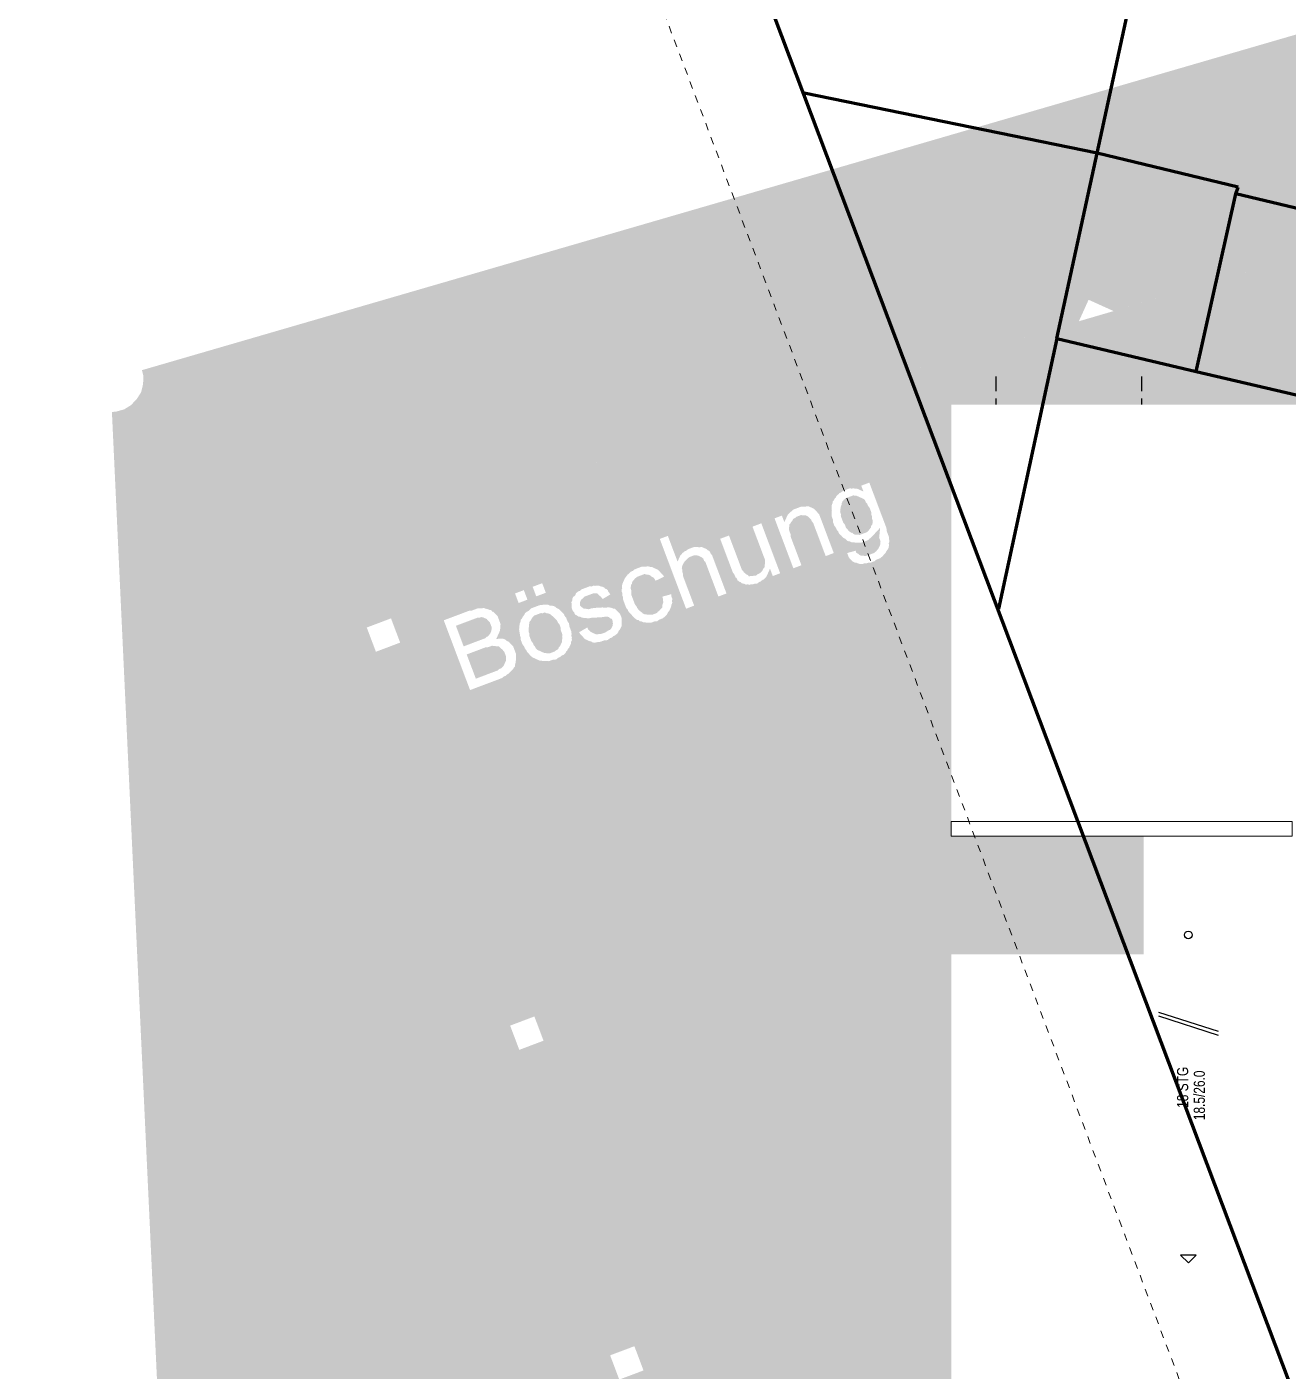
# Model space of a CAD drawing. Header units: metres. Extents: x -47 to 309, y -25 to 105.
# Drawn here: x 104.8 to 121.8, y 33.07 to 51.2 of the extents above; entities that cross this region are included whole.
import ezdxf

# ---------------------------------------------------------------- set-up
doc = ezdxf.new("R2010")
doc.units = ezdxf.units.M
doc.header["$XCLIPFRAME"] = 2
for name, pattern in [('AUSGEZOGEN', [0]), ('PUNKT2_S9', [0.001, 0, -0.001]), ('VERDECKT2_S2', [0.27, 0.2, -0.07])]:
    doc.linetypes.add(name, pattern=pattern)
for name, color, linetype, lineweight in [('XR$1$STANDARD_1', 7, 'AUSGEZOGEN', 25), ('XR$2$Allgemein01_1', 7, 'AUSGEZOGEN', 13), ('XR$2$Beschriften_1', 7, 'AUSGEZOGEN', 13), ('XR$2$STANDARD_1', 7, 'AUSGEZOGEN', 25), ('XR$2$Treppe', 7, 'AUSGEZOGEN', 13), ('XR$2$Wand Holz nicht tragend', 7, 'AUSGEZOGEN', 13), ('XR$2$Wand Holz tragend', 7, 'AUSGEZOGEN', 13)]:
    doc.layers.add(name, color=color, linetype=linetype, lineweight=lineweight)
doc.styles.add('Posterama Text Light', font='')
doc.styles.get('Posterama Text Light').set_extended_font_data('Posterama Text Light')
picture_1 = doc.add_image_def('image6.jpg', size_in_pixel=(256, 256))

msp = doc.modelspace()

# ---------------------------------------------------------------- hatches: boundary and pattern name
at = {"layer": 'XR$1$STANDARD_1', "linetype": 'AUSGEZOGEN', "lineweight": 140, "transparency": 33554687}
h = msp.add_hatch(color=7, dxfattribs=at)
h.set_gradient(color2=(0, 0, 0), one_color=1)
h.paths.add_polyline_path([(121.4829, 48.5391), (121.4557, 48.5514), (121.4222, 48.5501), (121.3987, 48.5526), (121.3615, 48.5612), (121.338, 48.5636), (121.3045, 48.5623), (121.2847, 48.5549), (121.2513, 48.5536), (121.1721, 48.5237), (121.156, 48.5063), (121.1263, 48.4951), (121.1201, 48.4815), (121.0941, 48.4604), (121.0818, 48.4331), (121.0657, 48.4158), (121.0534, 48.3885), (121.041, 48.3612), (121.0386, 48.3377), (121.0399, 48.3042), (121.0375, 48.2807), (121.0388, 48.2473), (121.0686, 48.168), (121.0897, 48.1421), (121.1071, 48.126), (121.1282, 48.1), (121.1319, 48.0901), (121.1455, 48.0839), (121.1629, 48.0679), (121.1902, 48.0555), (121.2175, 48.0432), (121.2386, 48.0172), (121.2795, 47.9987), (121.3067, 47.9864), (121.334, 47.974), (121.365, 47.9518), (121.396, 47.9295), (121.4233, 47.9172), (121.4406, 47.9011), (121.4642, 47.8987), (121.4717, 47.8789), (121.4989, 47.8665), (121.52, 47.8406), (121.5374, 47.8245), (121.5598, 47.7651), (121.5573, 47.7415), (121.5586, 47.7081), (121.5525, 47.6944), (121.5364, 47.6771), (121.5241, 47.6498), (121.4981, 47.6287), (121.482, 47.6113), (121.4325, 47.5927), (121.399, 47.5914), (121.3656, 47.5901), (121.3421, 47.5925), (121.3185, 47.595), (121.2851, 47.5937), (121.2578, 47.606), (120.9195, 47.6934), (120.927, 47.6736), (120.9481, 47.6476), (120.9655, 47.6315), (120.9866, 47.6056), (121.0039, 47.5895), (121.0176, 47.5833), (121.0349, 47.5672), (121.0622, 47.5549), (121.0796, 47.5388), (121.1068, 47.5265), (121.1341, 47.5141), (121.1614, 47.5018), (121.1986, 47.4932), (121.2258, 47.4809), (121.2357, 47.4846), (121.263, 47.4722), (121.2964, 47.4735), (121.3237, 47.4612), (121.3571, 47.4625), (121.3807, 47.4601), (121.4104, 47.4713), (121.4339, 47.4688), (121.4438, 47.4725), (121.4773, 47.4738), (121.5268, 47.4925), (121.5528, 47.5136), (121.5726, 47.5211), (121.5986, 47.5422), (121.6146, 47.5595), (121.6406, 47.5806), (121.6529, 47.6079), (121.6653, 47.6352), (121.6814, 47.6525), (121.6801, 47.686), (121.6862, 47.6996), (121.6986, 47.7269), (121.6973, 47.7603), (121.6997, 47.7839), (121.6587, 47.8928), (121.6413, 47.9089), (121.6301, 47.9386), (121.6028, 47.9509), (121.5817, 47.9769), (121.578, 47.9868), (121.5644, 47.993), (121.547, 48.0091), (121.5197, 48.0214), (121.5024, 48.0375), (121.4751, 48.0498), (121.4441, 48.072), (121.4069, 48.0807), (121.3759, 48.1029), (121.3486, 48.1152), (121.3176, 48.1375), (121.2767, 48.156), (121.2594, 48.1721), (121.2284, 48.1943), (121.2147, 48.2005), (121.1973, 48.2166), (121.175, 48.276), (121.1737, 48.3094), (121.1761, 48.333), (121.1823, 48.3466), (121.1946, 48.3739), (121.2107, 48.3912), (121.2367, 48.4123), (121.2961, 48.4347), (121.3295, 48.436), (121.3531, 48.4336), (121.3865, 48.4349), (121.4237, 48.4263), (121.4472, 48.4238), (121.762, 48.3389), (121.7409, 48.3649), (121.7334, 48.3847), (121.7123, 48.4106), (121.6949, 48.4267), (121.6639, 48.449), (121.6602, 48.4589), (121.6428, 48.4749), (121.6156, 48.4873), (121.5883, 48.4996), (121.561, 48.512), (121.5337, 48.5243), (121.5102, 48.5267)], flags=0)
h = msp.add_hatch(color=7, dxfattribs=at)
h.set_gradient(color2=(0, 0, 0), one_color=1)
h.paths.add_polyline_path([(121.762, 48.3389), (121.4472, 48.4238), (121.4745, 48.4115), (121.5117, 48.4029), (121.5389, 48.3905), (121.5563, 48.3745), (121.5836, 48.3621), (121.6009, 48.3461), (121.622, 48.3201), (121.6482, 48.2508), (121.6495, 48.2173), (121.647, 48.1938), (121.6483, 48.1603), (121.7735, 48.1283), (121.7796, 48.142), (121.7821, 48.1655), (121.7845, 48.189), (121.7832, 48.2225), (121.7819, 48.2559), (121.7745, 48.2757), (121.7732, 48.3092)], flags=0)
h = msp.add_hatch(color=7, dxfattribs=at)
h.set_gradient(color2=(0, 0, 0), one_color=1)
h.paths.add_polyline_path([(121.0145, 47.9215), (120.8931, 47.9436), (120.8808, 47.9163), (120.8821, 47.8828), (120.8796, 47.8593), (120.8809, 47.8259), (120.8785, 47.8023), (120.9195, 47.6934), (121.2578, 47.606), (121.2343, 47.6084), (121.207, 47.6208), (121.1797, 47.6331), (121.1525, 47.6455), (121.1351, 47.6615), (121.1078, 47.6739), (121.0905, 47.69), (121.0694, 47.7159), (121.052, 47.732), (121.0147, 47.831), (121.0171, 47.8546), (121.0158, 47.888)], flags=0)
at = {"layer": 'XR$2$STANDARD_1', "linetype": 'AUSGEZOGEN', "lineweight": 25, "transparency": 33554687}
h = msp.add_hatch(color=254, dxfattribs=at)
h.paths.add_polyline_path([(106.3655, 46.3853), (106.3397, 46.2738), (106.2829, 46.1845), (106.2025, 46.0977), (106.1109, 46.0405), (105.9983, 46.0094), (105.9449, 46.0057), (106.0639, 43.4485), (118.9775, 47.2285), (119.1086, 47.5182), (119.4458, 47.3656), (135.5306, 52.0739), (135.5328, 54.7689), (135.457, 54.8391), (135.4168, 54.8918), (135.395, 54.8836), (135.349, 55.0057), (106.3492, 46.5689), (106.3678, 46.4993)])
h.paths.add_polyline_path([(134.4254, 52.505), (134.25, 52.9705), (134.7154, 53.1459), (134.8908, 52.6805)], flags=16)
h.paths.add_polyline_path([(132.4183, 51.3188), (132.0915, 51.1956), (131.9683, 51.5224), (132.2951, 51.6456)], flags=16)
h = msp.add_hatch(color=254, dxfattribs=at)
h.paths.add_polyline_path([(110.7421, 40.8645), (111.1319, 41.0906), (111.5292, 41.2969), (111.9339, 41.4834), (112.3498, 41.6401), (112.777, 41.7672), (113.2115, 41.8744), (113.6536, 41.9619), (114.0969, 42.0159), (114.5416, 42.0364), (114.9899, 42.0471), (115.4433, 42.0144), (115.8807, 41.9643), (116.3255, 41.8945), (116.7616, 41.7874), (116.8778, 41.7506), (116.8778, 46.4848), (130.8778, 46.4848), (130.8778, 50.5997), (130.9363, 50.729), (106.0639, 43.4485), (106.4071, 36.0758), (106.7005, 36.3442), (107.0481, 36.6223), (107.423, 36.8879), (107.7117, 37.0644), (107.7199, 37.0903), (107.8914, 37.5056), (108.0803, 37.9047), (108.2927, 38.3014), (108.5224, 38.6821), (108.7794, 39.0504), (109.0675, 39.3965), (109.363, 39.7227), (109.682, 40.0465), (110.0258, 40.3345), (110.3734, 40.6125)])
h.paths.add_polyline_path([(109.3796, 43.0993), (109.7064, 43.2224), (109.8296, 42.8956), (109.5028, 42.7725)], flags=16)
h.paths.add_polyline_path([(114.0679, 42.3329), (113.5926, 42.1538), (113.4172, 42.6192), (113.8925, 42.7983)], flags=16)
h.paths.add_polyline_path([(110.9102, 43.3594), (110.9337, 43.357), (110.9535, 43.3645), (110.9808, 43.3521), (111.0043, 43.3497), (111.0316, 43.3374), (111.0551, 43.3349), (111.0762, 43.3089), (111.0861, 43.3127), (111.1072, 43.2867), (111.142, 43.2545), (111.183, 43.1456), (111.1806, 43.1221), (111.1819, 43.0886), (111.1757, 43.075), (111.1733, 43.0515), (111.1254, 42.9458), (111.2007, 42.9487), (111.2242, 42.9463), (111.2515, 42.9339), (111.2689, 42.9178), (111.2961, 42.9055), (111.3172, 42.8795), (111.352, 42.8474), (111.393, 42.7385), (111.3906, 42.7149), (111.3919, 42.6815), (111.387, 42.6344), (111.3784, 42.5972), (111.376, 42.5737), (111.3599, 42.5563), (111.3537, 42.5427), (111.3055, 42.4906), (111.2795, 42.4695), (111.2696, 42.4657), (111.2535, 42.4484), (111.2238, 42.4372), (111.2078, 42.4198), (110.772, 42.2556), (110.4175, 43.1964), (110.7641, 43.327), (110.7975, 43.3283), (110.8767, 43.3582)], flags=16)
h.paths.add_polyline_path([(111.4999, 43.2651), (111.5123, 43.2923), (111.5382, 43.3134), (111.558, 43.3209), (111.5741, 43.3383), (111.6001, 43.3594), (111.709, 43.4004), (111.7425, 43.4017), (111.7623, 43.4092), (111.7858, 43.4067), (111.8192, 43.408), (111.8465, 43.3957), (111.8936, 43.3908), (111.9209, 43.3785), (111.9382, 43.3624), (111.9655, 43.3501), (112.0176, 43.3018), (112.0387, 43.2759), (112.0462, 43.2561), (112.0673, 43.2301), (112.0859, 43.1806), (112.107, 43.1546), (112.1083, 43.1211), (112.1382, 43.0419), (112.1395, 43.0085), (112.137, 42.9849), (112.1445, 42.9651), (112.1421, 42.9416), (112.1458, 42.9317), (112.1335, 42.9044), (112.131, 42.8809), (112.1063, 42.8263), (112.0903, 42.809), (112.0779, 42.7817), (112.068, 42.778), (112.0557, 42.7507), (112.0297, 42.7296), (112.0099, 42.7221), (111.9839, 42.701), (111.9641, 42.6936), (111.9381, 42.6725), (111.9183, 42.665), (111.8948, 42.6674), (111.8354, 42.6451), (111.7883, 42.6499), (111.7549, 42.6486), (111.7078, 42.6535), (111.6123, 42.6967), (111.5776, 42.7289), (111.5565, 42.7548), (111.5391, 42.7709), (111.5317, 42.7907), (111.5106, 42.8167), (111.4994, 42.8464), (111.4783, 42.8724), (111.4559, 42.9318), (111.4546, 42.9652), (111.4434, 42.9949), (111.4421, 43.0284), (111.4346, 43.0482), (111.4333, 43.0816), (111.4406, 43.1522), (111.453, 43.1795), (111.4554, 43.203), (111.4715, 43.2204), (111.4838, 43.2477)], flags=16)
h.paths.add_polyline_path([(111.6157, 43.648), (111.7444, 43.6965), (111.793, 43.5678), (111.6642, 43.5192)], flags=16)
h.paths.add_polyline_path([(111.378, 43.5584), (111.4969, 43.6032), (111.5454, 43.4745), (111.4266, 43.4297)], flags=16)
h.paths.add_polyline_path([(112.3995, 43.0386), (112.4677, 43.0078), (112.4913, 43.0053), (112.5111, 43.0128), (112.5445, 43.0141), (112.6039, 43.0365), (112.6299, 43.0576), (112.6596, 43.0688), (112.6757, 43.0862), (112.6942, 43.1271), (112.6966, 43.1506), (112.6953, 43.1841), (112.6841, 43.2138), (112.6569, 43.2261), (112.6395, 43.2422), (112.5924, 43.2471), (112.5726, 43.2396), (112.5057, 43.237), (112.4624, 43.232), (112.3955, 43.2294), (112.3757, 43.2219), (112.2815, 43.2317), (112.2543, 43.244), (112.2307, 43.2464), (112.2134, 43.2625), (112.1861, 43.2749), (112.1749, 43.3046), (112.1575, 43.3206), (112.1389, 43.3702), (112.1413, 43.3937), (112.14, 43.4271), (112.1363, 43.437), (112.1486, 43.4643), (112.1511, 43.4879), (112.1634, 43.5151), (112.1733, 43.5189), (112.1894, 43.5362), (112.2017, 43.5635), (112.2277, 43.5846), (112.2574, 43.5958), (112.2735, 43.6132), (112.3824, 43.6542), (112.406, 43.6518), (112.4357, 43.663), (112.4592, 43.6605), (112.4691, 43.6643), (112.5025, 43.6656), (112.5298, 43.6532), (112.5533, 43.6508), (112.5806, 43.6384), (112.5844, 43.6285), (112.6116, 43.6162), (112.629, 43.6001), (112.6365, 43.5803), (112.6576, 43.5543), (112.6613, 43.5444), (112.5598, 43.4836), (112.5387, 43.5096), (112.4866, 43.5578), (112.4631, 43.5602), (112.4296, 43.5589), (112.3108, 43.5141), (112.2787, 43.4794), (112.2688, 43.4757), (112.2564, 43.4484), (112.2515, 43.4013), (112.2726, 43.3753), (112.2863, 43.3692), (112.3036, 43.3531), (112.3371, 43.3544), (112.3389, 43.3494), (112.3743, 43.3458), (112.404, 43.357), (112.4907, 43.367), (112.5575, 43.3696), (112.6046, 43.3647), (112.6244, 43.3722), (112.6715, 43.3673), (112.6988, 43.355), (112.7223, 43.3526), (112.7744, 43.3043), (112.7955, 43.2784), (112.8142, 43.2288), (112.8155, 43.1954), (112.813, 43.1719), (112.8143, 43.1384), (112.818, 43.1285), (112.7934, 43.074), (112.7773, 43.0566), (112.765, 43.0293), (112.7489, 43.012), (112.7229, 42.9909), (112.7031, 42.9834), (112.687, 42.966), (112.6573, 42.9548), (112.6313, 42.9337), (112.6115, 42.9263), (112.5781, 42.925), (112.5286, 42.9063), (112.4951, 42.905), (112.4753, 42.8976), (112.4419, 42.8963), (112.4184, 42.8987), (112.401, 42.9148), (112.3911, 42.911), (112.3229, 42.9419), (112.3055, 42.958), (112.2844, 42.9839), (112.2671, 43), (112.246, 43.026), (112.2422, 43.0359), (112.3536, 43.1005), (112.3648, 43.0708)], flags=16)
h.paths.add_polyline_path([(112.964, 43.2514), (112.9429, 43.2774), (112.9255, 43.2934), (112.9044, 43.3194), (112.897, 43.3392), (112.8759, 43.3652), (112.8311, 43.484), (112.8335, 43.5076), (112.8223, 43.5373), (112.8248, 43.5608), (112.8136, 43.5905), (112.816, 43.6141), (112.8222, 43.6277), (112.8209, 43.6611), (112.8233, 43.6847), (112.8603, 43.7665), (112.8764, 43.7839), (112.8826, 43.7975), (112.8987, 43.8149), (112.9246, 43.836), (112.9407, 43.8533), (112.9704, 43.8645), (112.9865, 43.8819), (113.0855, 43.9192), (113.119, 43.9205), (113.1425, 43.9181), (113.1623, 43.9255), (113.1995, 43.9169), (113.223, 43.9145), (113.3048, 43.8775), (113.3222, 43.8614), (113.3433, 43.8354), (113.3607, 43.8193), (113.3818, 43.7934), (113.3855, 43.7835), (113.2704, 43.7288), (113.2629, 43.7486), (113.2418, 43.7746), (113.2146, 43.7869), (113.1972, 43.803), (113.1836, 43.8091), (113.16, 43.8116), (113.1228, 43.8202), (113.0238, 43.7829), (112.9978, 43.7618), (112.9657, 43.727), (112.9533, 43.6998), (112.9571, 43.6899), (112.941, 43.6725), (112.9361, 43.6254), (112.9473, 43.5957), (112.9449, 43.5722), (112.9462, 43.5387), (112.9947, 43.41), (113.0158, 43.384), (113.0233, 43.3642), (113.0444, 43.3382), (113.0791, 43.3061), (113.0927, 43.2999), (113.0965, 43.29), (113.1237, 43.2777), (113.1708, 43.2728), (113.2043, 43.2741), (113.2278, 43.2716), (113.2872, 43.294), (113.3033, 43.3114), (113.3293, 43.3325), (113.3614, 43.3672), (113.3663, 43.4143), (113.3786, 43.4416), (113.3712, 43.4614), (113.3699, 43.4948), (113.3624, 43.5146), (113.485, 43.5495), (113.4863, 43.5161), (113.4975, 43.4864), (113.495, 43.4628), (113.4963, 43.4294), (113.484, 43.4021), (113.4815, 43.3786), (113.4569, 43.324), (113.4408, 43.3067), (113.4284, 43.2794), (113.3963, 43.2447), (113.3703, 43.2236), (113.3208, 43.2049), (113.2948, 43.1838), (113.2614, 43.1825), (113.2119, 43.1639), (113.1883, 43.1663), (113.1549, 43.165), (113.1078, 43.1699), (113.0806, 43.1822), (113.057, 43.1847), (113.0396, 43.2007), (113.0161, 43.2032)], flags=16)
h.paths.add_polyline_path([(113.6376, 44.1047), (113.6636, 44.1258), (113.6834, 44.1333), (113.7094, 44.1544), (113.7886, 44.1842), (113.8221, 44.1855), (113.8691, 44.1806), (113.879, 44.1844), (113.9026, 44.1819), (113.9571, 44.1572), (113.9745, 44.1412), (113.9881, 44.135), (114.0055, 44.1189), (114.013, 44.0991), (114.0341, 44.0731), (114.2281, 43.5582), (114.1192, 43.5171), (113.9438, 43.9826), (113.9264, 43.9986), (113.9152, 44.0284), (113.8979, 44.0444), (113.8433, 44.0691), (113.7962, 44.074), (113.7269, 44.0479), (113.7009, 44.0268), (113.6527, 43.9747), (113.628, 43.9201), (113.6256, 43.8966), (113.6331, 43.8768), (113.6306, 43.8532), (113.6418, 43.8235), (113.6431, 43.7901), (113.7924, 43.394), (113.6835, 43.3529), (113.3289, 44.2937), (113.4378, 44.3347), (113.5685, 43.9881), (113.6055, 44.07)], flags=16)
h.paths.add_polyline_path([(114.4543, 43.8583), (114.458, 43.8484), (114.4928, 43.8163), (114.5201, 43.8039), (114.525, 43.7907), (114.5808, 43.7929), (114.6006, 43.8003), (114.6241, 43.7979), (114.6501, 43.819), (114.6699, 43.8265), (114.6959, 43.8476), (114.7119, 43.8649), (114.7243, 43.8922), (114.7404, 43.9096), (114.7477, 43.9802), (114.7464, 44.0136), (114.5784, 44.4593), (114.6973, 44.5041), (114.9511, 43.8307), (114.852, 43.7933), (114.8147, 43.8924), (114.7674, 43.7879), (114.7493, 43.7659), (114.7332, 43.7485), (114.7134, 43.7411), (114.6874, 43.72), (114.6676, 43.7125), (114.6416, 43.6914), (114.6082, 43.6901), (114.5884, 43.6827), (114.5549, 43.6814), (114.5351, 43.6739), (114.5215, 43.6801), (114.4881, 43.6788), (114.4608, 43.6911), (114.4372, 43.6936), (114.4199, 43.7096), (114.3926, 43.722), (114.3752, 43.738), (114.364, 43.7677), (114.3504, 43.7739), (114.3355, 43.8135), (114.3144, 43.8395), (114.1427, 44.295), (114.2615, 44.3398), (114.4369, 43.8744)], flags=16)
h.paths.add_polyline_path([(115.0513, 44.6149), (115.0835, 44.6496), (115.1094, 44.6707), (115.1255, 44.6881), (115.2344, 44.7291), (115.2679, 44.7304), (115.2914, 44.728), (115.3013, 44.7317), (115.3348, 44.733), (115.4029, 44.7022), (115.4377, 44.67), (115.4588, 44.644), (115.4762, 44.628), (115.674, 44.1031), (115.565, 44.0621), (115.3971, 44.5077), (115.376, 44.5337), (115.3685, 44.5535), (115.3511, 44.5696), (115.33, 44.5955), (115.2891, 44.614), (115.2557, 44.6127), (115.2322, 44.6152), (115.1727, 44.5928), (115.1468, 44.5717), (115.127, 44.5642), (115.1146, 44.537), (115.0985, 44.5196), (115.0924, 44.506), (115.0763, 44.4886), (115.069, 44.418), (115.0914, 44.3586), (115.0927, 44.3251), (115.2382, 43.9389), (115.1293, 43.8978), (114.8755, 44.5712), (114.9745, 44.6086), (115.0081, 44.5194)], flags=16)
h.paths.add_polyline_path([(116.0059, 44.0925), (116.0233, 44.0765), (116.0369, 44.0703), (116.1076, 44.063), (116.2165, 44.104), (116.2425, 44.1251), (116.2746, 44.1599), (116.2993, 44.2144), (116.3042, 44.2615), (116.2855, 44.311), (116.2993, 44.4444), (116.1815, 44.317), (116.1555, 44.2959), (116.1394, 44.2785), (116.0404, 44.2412), (116.0168, 44.2437), (115.9834, 44.2424), (115.9128, 44.2497), (115.8855, 44.262), (115.862, 44.2645), (115.8272, 44.2966), (115.8, 44.3089), (115.7789, 44.3349), (115.7441, 44.3671), (115.7329, 44.3968), (115.7156, 44.4129), (115.7044, 44.4426), (115.6833, 44.4685), (115.6646, 44.5181), (115.6633, 44.5515), (115.6447, 44.601), (115.6434, 44.6344), (115.6482, 44.6815), (115.6445, 44.6914), (115.6469, 44.715), (115.6456, 44.7484), (115.658, 44.7757), (115.6604, 44.7992), (115.6765, 44.8166), (115.6888, 44.8439), (115.6987, 44.8476), (115.7111, 44.8749), (115.7371, 44.896), (115.7531, 44.9133), (115.7729, 44.9208), (115.7989, 44.9419), (115.888, 44.9755), (115.9116, 44.973), (115.945, 44.9743), (115.9921, 44.9695), (116.0739, 44.9324), (116.044, 45.0117), (116.153, 45.0527), (116.3844, 44.4387), (116.3857, 44.4053), (116.4193, 44.3162), (116.4168, 44.2926), (116.4243, 44.2728), (116.4219, 44.2493), (116.4157, 44.2357), (116.417, 44.2022), (116.4145, 44.1787), (116.4022, 44.1514), (116.3861, 44.134), (116.3738, 44.1068), (116.3256, 44.0547), (116.2996, 44.0336), (116.2501, 44.0149), (116.2241, 43.9938), (116.1746, 43.9751), (116.1412, 43.9738), (116.1114, 43.9626), (116.0879, 43.9651), (116.0582, 43.9539), (116.0111, 43.9588), (115.9838, 43.9711), (115.9603, 43.9735), (115.933, 43.9859), (115.8983, 44.018), (115.8772, 44.044), (115.8548, 44.1034), (115.9675, 44.1346), (115.9787, 44.1049)], flags=16)
for points in [[(116.1784, 44.6552), (116.156, 44.7146), (116.1349, 44.7405), (116.1237, 44.7703), (116.1064, 44.7863), (116.0952, 44.816), (116.0778, 44.8321), (115.9823, 44.8753), (115.9353, 44.8802), (115.8362, 44.8429), (115.8103, 44.8218), (115.7942, 44.8044), (115.7818, 44.7771), (115.7794, 44.7536), (115.7671, 44.7263), (115.7598, 44.6557), (115.771, 44.626), (115.7685, 44.6025), (115.8021, 44.5133), (115.8232, 44.4873), (115.8419, 44.4378), (115.8592, 44.4218), (115.8803, 44.3958), (115.894, 44.3896), (115.9113, 44.3735), (115.9212, 44.3773), (115.9386, 44.3612), (115.9659, 44.3489), (115.9993, 44.3502), (116.0229, 44.3477), (116.1219, 44.385), (116.154, 44.4198), (116.1763, 44.4508), (116.1787, 44.4743), (116.1948, 44.4917), (116.1997, 44.5388), (116.1885, 44.5685), (116.1909, 44.592), (116.1797, 44.6217)], [(111.0033, 43.2023), (110.9996, 43.2122), (110.945, 43.2369), (110.9215, 43.2393), (110.9017, 43.2319), (110.8782, 43.2343), (110.5811, 43.1223), (110.6856, 42.845), (110.9728, 42.9533), (110.9987, 42.9744), (111.0086, 42.9781), (111.0408, 43.0128), (111.0593, 43.0538), (111.0642, 43.1008), (111.0381, 43.1701)], [(111.9484, 43.1853), (111.9273, 43.2113), (111.8579, 43.2756), (111.8306, 43.2879), (111.807, 43.2903), (111.7798, 43.3027), (111.7501, 43.2915), (111.7265, 43.2939), (111.6374, 43.2603), (111.6053, 43.2256), (111.5929, 43.1983), (111.5768, 43.181), (111.5707, 43.1673), (111.5609, 43.0732), (111.5622, 43.0397), (111.5697, 43.0199), (111.571, 42.9865), (111.5971, 42.9172), (111.6182, 42.8912), (111.6294, 42.8615), (111.6468, 42.8454), (111.6542, 42.8256), (111.6753, 42.7996), (111.7708, 42.7564), (111.8179, 42.7515), (111.8513, 42.7528), (111.9107, 42.7752), (111.9367, 42.7963), (111.9565, 42.8038), (111.9688, 42.8311), (111.9849, 42.8484), (112.0096, 42.903), (112.0145, 42.9501), (112.0132, 42.9835), (112.0156, 43.007), (111.9932, 43.0665), (111.9919, 43.0999), (111.977, 43.1395), (111.9559, 43.1655)], [(111.2133, 42.7951), (111.1612, 42.8434), (111.0671, 42.8531), (111.0176, 42.8344), (110.9841, 42.8331), (110.7266, 42.7361), (110.8498, 42.4093), (111.1469, 42.5213), (111.163, 42.5386), (111.1927, 42.5498), (111.2248, 42.5846), (111.2557, 42.6528), (111.2544, 42.6862), (111.2568, 42.7097), (111.2344, 42.7692)], [(113.5926, 42.1538), (114.0679, 42.3329), (113.8925, 42.7983), (113.4172, 42.6192)], [(113.2115, 41.8744), (112.777, 41.7672), (112.3498, 41.6401), (111.9339, 41.4834), (111.5292, 41.2969), (111.1319, 41.0906), (110.7421, 40.8645), (110.4501, 40.6649), (111.2375, 38.4781), (111.3059, 38.4984), (111.7405, 38.6057), (112.1826, 38.6931), (112.6259, 38.7471), (113.0706, 38.7677), (113.5189, 38.7783), (113.9723, 38.7457), (114.4096, 38.6956), (114.8544, 38.6257), (115.1639, 38.5498), (113.9171, 41.994), (113.6536, 41.9619)], [(114.9899, 42.0471), (114.5416, 42.0364), (114.0969, 42.0159), (113.9171, 41.994), (115.1639, 38.5498), (115.2906, 38.5187), (115.7144, 38.3844), (116.1358, 38.2265), (116.5412, 38.0513), (116.8778, 37.8853), (116.8778, 41.7506), (116.7616, 41.7874), (116.3255, 41.8945), (115.8807, 41.9643), (115.4433, 42.0144)], [(110.0258, 40.3345), (109.682, 40.0465), (109.363, 39.7227), (109.0675, 39.3965), (108.7794, 39.0504), (108.5224, 38.6821), (108.2927, 38.3014), (108.0803, 37.9047), (107.8914, 37.5056), (107.7084, 37.0624), (107.7117, 37.0644), (107.5856, 36.6665), (107.4687, 36.2266), (107.4064, 35.8994), (107.5964, 36.1277), (107.8919, 36.454), (108.211, 36.7778), (108.5548, 37.0657), (108.9024, 37.3438), (109.2711, 37.5958), (109.6609, 37.8219), (110.0582, 38.0282), (110.4629, 38.2146), (110.8788, 38.3714), (111.2375, 38.4781), (110.4501, 40.6649), (110.3734, 40.6125)], [(115.2906, 38.5187), (115.1639, 38.5498), (115.5612, 37.4522), (115.6255, 37.48), (116.0551, 37.6306), (116.4859, 37.7478), (116.8778, 37.8348), (116.8778, 37.8853), (116.5412, 38.0513), (116.1358, 38.2265), (115.7144, 38.3844)], [(116.0551, 37.6306), (115.6255, 37.48), (115.5612, 37.4522), (115.5817, 37.3957), (115.8163, 37.4841), (115.9917, 37.0186), (115.7431, 36.9249), (116.8778, 33.4122), (116.8778, 37.8348), (116.4859, 37.7478)], [(115.3508, 37.3086), (115.5263, 36.8432), (115.7431, 36.9249), (115.6682, 37.1568), (115.5817, 37.3957)], [(115.6682, 37.1568), (115.7431, 36.9249), (115.9917, 37.0186), (115.8163, 37.4841), (115.5817, 37.3957)], [(107.7117, 37.0644), (107.423, 36.8879), (107.0481, 36.6223), (106.7005, 36.3442), (106.4071, 36.0758), (106.4862, 34.376), (106.6093, 34.636), (106.8216, 35.0327), (107.0514, 35.4134), (107.3084, 35.7817), (107.4064, 35.8994), (107.4687, 36.2266), (107.5856, 36.6665)]]:
    msp.add_hatch(color=254, dxfattribs=at).paths.add_polyline_path(points)
h = msp.add_hatch(color=254, dxfattribs=at)
h.paths.add_polyline_path([(109.6609, 37.8219), (109.2711, 37.5958), (108.9024, 37.3438), (108.5548, 37.0657), (108.211, 36.7778), (107.8919, 36.454), (107.5964, 36.1277), (107.3084, 35.7817), (107.0514, 35.4134), (106.8216, 35.0327), (106.6093, 34.636), (106.4862, 34.376), (106.6591, 30.6625), (106.7769, 30.6503), (106.8785, 30.6208), (106.9715, 30.554), (107.0485, 30.4699), (107.0957, 30.3746), (107.1231, 30.2719), (107.1208, 30.1579), (107.095, 30.0464), (107.0382, 29.9571), (106.9578, 29.8703), (106.8662, 29.8132), (106.7536, 29.782), (106.7005, 29.7783), (106.804, 27.5873), (106.8613, 27.5607), (106.8107, 27.4456), (107.0794, 21.7564), (107.1983, 21.5805), (107.4701, 21.2192), (107.7581, 20.8754), (108.072, 20.5526), (108.402, 20.2472), (108.7579, 19.9629), (109.1201, 19.6923), (109.5044, 19.4526), (109.895, 19.2266), (110.304, 19.0415), (110.7193, 18.87), (111.1468, 18.7258), (111.5868, 18.6088), (112.0291, 18.5154), (112.4739, 18.4456), (112.9273, 18.4129), (113.3769, 18.3901), (113.8315, 18.4144), (114.2786, 18.4585), (114.6188, 18.5097), (113.1214, 22.6611), (112.5263, 22.6611), (112.5263, 22.7345), (112.3778, 22.7345), (112.3778, 24.7228), (111.3839, 27.4783), (111.2191, 27.4162), (111.0437, 27.8816), (111.5091, 28.0571), (111.6845, 27.5916), (111.4439, 27.5009), (111.5798, 27.1261), (111.611, 27.1115), (111.5968, 27.0792), (112.3778, 24.925), (112.3778, 32.7345), (116.8778, 32.7345), (116.8778, 33.4122), (115.7431, 36.9249), (115.5263, 36.8432), (115.3508, 37.3086), (115.5817, 37.3957), (115.1639, 38.5498), (114.8544, 38.6257), (114.4096, 38.6956), (113.9723, 38.7457), (113.5189, 38.7783), (113.0706, 38.7677), (112.6259, 38.7471), (112.1826, 38.6931), (111.7405, 38.6057), (111.3059, 38.4984), (110.8788, 38.3714), (110.4629, 38.2146), (110.0582, 38.0282)])
h.paths.add_polyline_path([(111.3122, 37.7317), (111.639, 37.8549), (111.7621, 37.5281), (111.4353, 37.4049)], flags=16)
h.paths.add_polyline_path([(112.9866, 33.4092), (113.1097, 33.0824), (112.7829, 32.9592), (112.6598, 33.286)], flags=16)
at = {"layer": 'XR$2$Wand Holz tragend', "lineweight": 18, "transparency": 33554687}
for color, points in [(21, [(130.4978, 46.4848), (116.8778, 46.4848), (116.8778, 46.1048), (130.4978, 46.1048)]), (21, [(116.8778, 46.1048), (116.8778, 38.4848), (117.2578, 38.4848), (117.2578, 46.1048)]), (255, [(116.8778, 38.4848), (116.8778, 28.4819), (117.2578, 28.4819), (117.2578, 38.4848)])]:
    msp.add_hatch(color=color, dxfattribs=at).paths.add_polyline_path(points)
at = {"layer": 'XR$2$Wand Holz tragend', "linetype": 'AUSGEZOGEN', "lineweight": 25, "transparency": 33554687}
msp.add_hatch(color=4, dxfattribs=at).paths.add_polyline_path([(117.2578, 40.2848), (117.2578, 38.6929), (119.8528, 38.6929), (119.8528, 40.2848)])

# ---------------------------------------------------------------- linework, layer by layer
at = {"layer": 'XR$1$STANDARD_1', "color": 7, "linetype": 'AUSGEZOGEN', "lineweight": 140, "transparency": 33554687}
for p, q in [((119.2221, 49.4965), (121.4753, 59.8119)), ((119.2221, 49.4965), (115.2757, 50.305)), ((118.6825, 46.9973), (119.2221, 49.4965)), ((121.1254, 49.0377), (119.2221, 49.4965)), ((120.5585, 46.5508), (121.0921, 48.9459)), ((121.0921, 48.9459), (121.1254, 49.0377)), ((118.6825, 46.9973), (117.8958, 43.3531)), ((118.6825, 46.9973), (120.5585, 46.5508))]:
    msp.add_line(p, q, dxfattribs=at)
at = {"layer": 'XR$1$STANDARD_1', "color": 7, "linetype": 'PUNKT2_S9', "lineweight": 13, "transparency": 33554687}
msp.add_lwpolyline([(104.7989, 74.1714), (174.2871, 100.3614), (211.3326, 2.071), (141.8444, -24.119), (104.7989, 74.1714)], close=True, dxfattribs=at)
at = {"layer": 'XR$1$STANDARD_1', "color": 7, "linetype": 'AUSGEZOGEN', "lineweight": 200, "transparency": 33554687}
msp.add_lwpolyline([(109.9508, 64.403), (155.5735, 81.5981), (152.4868, 89.7878), (172.7284, 97.4168), (208.4809, 2.5569), (142.6167, -22.2672), (109.9508, 64.403)], close=True, dxfattribs=at)
at = {"layer": 'XR$1$STANDARD_1', "color": 7, "linetype": 'AUSGEZOGEN', "lineweight": 140, "transparency": 33554687}
msp.add_lwpolyline([(120.5585, 46.5508), (123.5225, 45.8583), (124.0499, 48.2399), (121.0921, 48.9459)], dxfattribs=at)
at = {"layer": 'XR$2$Allgemein01_1', "color": 7, "linetype": 'VERDECKT2_S2', "lineweight": 25, "transparency": 33554687}
for p, q in [((117.8591, 46.4848), (117.8591, 46.1048)), ((119.8217, 46.4848), (119.8217, 46.1048))]:
    msp.add_line(p, q, dxfattribs=at)
at = {"layer": 'XR$2$Treppe', "color": 7, "linetype": 'AUSGEZOGEN', "lineweight": 25, "transparency": 33554687}
for p, q in [((120.0528, 37.9148), (120.8528, 37.6548)), ((120.0528, 37.8622), (120.8528, 37.6022))]:
    msp.add_line(p, q, dxfattribs=at)
msp.add_lwpolyline([(120.4528, 34.5348), (120.5568, 34.6388), (120.3488, 34.6388), (120.4528, 34.5348)], close=True, dxfattribs=at)
msp.add_circle((120.4528, 38.9548), 0.052, dxfattribs=at)

# ---------------------------------------------------------------- texts
at = {"layer": 'XR$2$Beschriften_1', "color": 7, "linetype": 'AUSGEZOGEN', "lineweight": 25, "transparency": 33554687, "char_height": 0.15, "attachment_point": 7, "rotation": 90, "style": 'Posterama Text Light'}
for s, insert, width in [('\\A1;{\\fPosterama Text Light|i0|b0;\\H0.150000;\\W0.800000;\\C7;18 STG}\\P', (120.4528, 36.6228), 0.572), ('\\A1;{\\fPosterama Text Light|i0|b0;\\H0.150000;\\W0.800000;\\C7;18.5/26.0}\\P', (120.6778, 36.4568), 0.738)]:
    msp.add_mtext(s, dxfattribs=dict(at, insert=insert, width=width))

# ---------------------------------------------------------------- pictures from other files: only their frames are drawn
at = {"layer": 'XR$2$Wand Holz nicht tragend', "lineweight": 18, "transparency": 33554687}
image = msp.add_image(picture_1, insert=(121.8528, 40.4848), size_in_units=(2.56, 2.56), rotation=-180, dxfattribs=at)
image.set_boundary_path([(-0.5, 255.5), (459, 255.5), (459, 235.5), (-0.5, 235.5), (-0.5, 255.5)])
image.dxf.flags = 15

doc.saveas('drawing.dxf')
